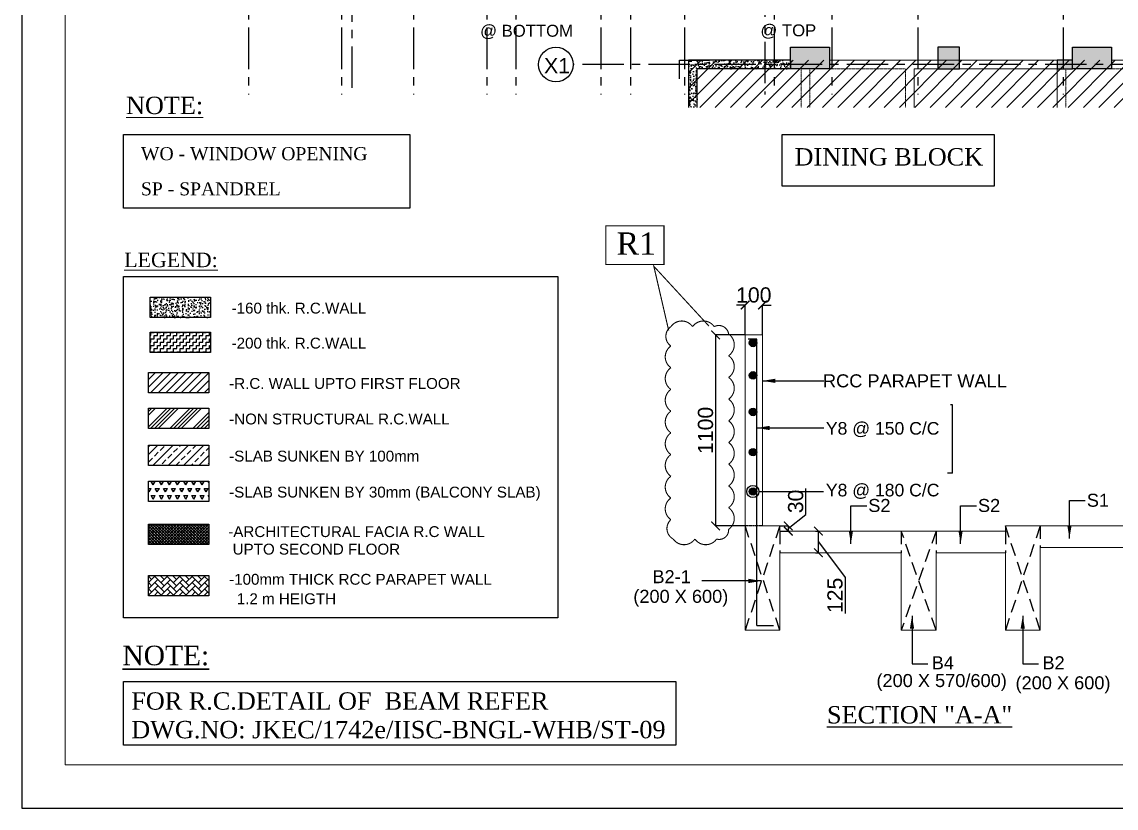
# Model space of a CAD drawing. Header units: inches. Extents: x -1898 to 127651, y -195120 to -109120.
# Drawn here: x -1898 to 23325, y -195120 to -177011 of the extents above; entities that cross this region are included whole.
import ezdxf

# ---------------------------------------------------------------- set-up
doc = ezdxf.new("R2010")
doc.units = ezdxf.units.IN
doc.header["$MEASUREMENT"] = 0
doc.linetypes.add('CENTER', pattern=[50.8, 31.75, -6.35, 6.35, -6.35])
doc.linetypes.add('Hidden', pattern=[3, 2, -1])
for name, color, linetype in [('1', 8, 'Continuous'), ('1 SHEET', 7, 'Continuous'), ('160 R.C. WALL HAT', 8, 'Continuous'), ('160 R.C.WALL', 6, 'Continuous'), ('2', 5, 'Continuous'), ('4', 4, 'Continuous'), ('5', 2, 'Continuous'), ('ARROW', 5, 'Continuous'), ('BAL. PARAPET WALL', 4, 'Continuous'), ('BEAM TEXT', 4, 'Continuous'), ('DIM', 251, 'Continuous'), ('GRID', 8, 'CENTER'), ('GRID CIR', 5, 'Continuous'), ('GRID TEXT', 4, 'Continuous'), ('HATCH-Wall', 251, 'Continuous'), ('JKEC COL', 6, 'Continuous'), ('JKEC COL HAT', 2, 'Continuous'), ('NON S.WALL HATCH', 8, 'Continuous'), ('NON STRUC R.C.WALL', 6, 'Continuous'), ('NON.STRUC.R.C.WALLS', 1, 'Continuous'), ('NONSTRUC. WALL', 4, 'Continuous'), ('SHEAR WALL', 6, 'Continuous'), ('SHEARWALL HATCH', 8, 'Continuous'), ('SUNKEN', 8, 'Continuous'), ('TITLE-4', 4, 'Continuous')]:
    doc.layers.add(name, color=color, linetype=linetype)
for name, color, linetype, lineweight in [('B TXT', 4, 'Continuous', 0), ('BEAMS', 3, 'Continuous', 0), ('JKEC COLHAT', 2, 'Continuous', 20), ('SLAB G.F TXT', 3, 'Continuous', 0), ('SLAB REIN', 31, 'Continuous', 0), ('text', 4, 'Continuous', 30), ('TEXT1', 3, 'Continuous', 20)]:
    doc.layers.add(name, color=color, linetype=linetype, lineweight=lineweight)
doc.styles.add('1-GROUND FLOOR$0$SANSSERIF', font='sanss___.ttf')
doc.styles.add('T200', font='sanss___.ttf', dxfattribs={"height": 275})
doc.styles.add('T300', font='sanss___.ttf', dxfattribs={"height": 350})
doc.styles.add('T400', font='romantic.ttf')
doc.dimstyles.new('SCALE 25', dxfattribs={"dimtxt": 500, "dimasz": 200, "dimexe": 6, "dimexo": 0, "dimgap": 50, "dimtad": 1, "dimdec": 0, "dimlfac": 0.25, "dimrnd": 5, "dimzin": 3, "dimdsep": 46, "dimtxsty": 'T300', "dimblk": 'ARCHTICK', "dimcen": 0.09, "dimclrd": 5, "dimclre": 8, "dimclrt": 1, "dimadec": 0, "dimazin": 0, "dimtfac": 1, "dimtdec": 0, "dimtix": 1, "dimtofl": 0, "dimtmove": 2, "dimatfit": 3, "dimfxl": 1, "dimtolj": 1, "dimtzin": 0, "dimlwd": -1, "dimlwe": -1, "dimarcsym": 0})
doc.dimstyles.new('T 200', dxfattribs={"dimtxt": 275, "dimasz": 150, "dimexe": 1, "dimexo": 0, "dimgap": 50, "dimtad": 1, "dimdec": 0, "dimrnd": 5, "dimdsep": 46, "dimtxsty": 'T200', "dimblk": 'ARCHTICK', "dimcen": 2.5, "dimdle": 1, "dimclrd": 5, "dimclre": 253, "dimclrt": 1, "dimadec": 0, "dimazin": 0, "dimtfac": 1, "dimtdec": 0, "dimtmove": 2, "dimatfit": 3, "dimfxl": 0, "dimarcsym": 0})

# ---------------------------------------------------------------- blocks, each defined once
blk = doc.blocks.new('A$C2EF61270')
at = {"layer": '1'}
h = blk.add_hatch(dxfattribs=at)
h.set_pattern_fill('AR-CONC', color=256)
h.set_pattern_definition([(50, (0, -5600), (182.1847, -15.939), [19.05, -209.55]), (355, (0, -5600), (-35.2434, 191.057), [15.24, -167.6406]), (100.4514, (15.18, -5601.33), (146.941, 175.118), [16.19, -178.09]), (46.184, (0, -5549.2), (271.079, -42.042), [28.575, -314.325]), (96.6356, (22.6, -5552.7), (237.404, 247.426), [24.285, -267.136]), (351.184, (0, -5549.2), (237.404, 247.426), [22.86, -251.46]), (21, (25.4, -5561.9), (151.6144, -102.2652), [19.05, -209.55]), (326, (25.4, -5561.9), (61.802, 184.188), [15.24, -167.64]), (71.4514, (38.03, -5570.42), (213.4164, 81.923), [16.19, -178.09]), (37.5, (0, -5600), (3.0886, 84.55504), [0, -165.608, 0, -170.18, 0, -168.275]), (7.5, (0, -5600), (66.8197, 100.1806), [0, -97.028, 0, -161.798, 0, -64.135]), (327.5, (-56.64, -5600), (135.5906, -5.72874), [0, -63.5, 0, -198.12, 0, -262.89]), (317.5, (-82.04, -5600), (148.1292, 25.4265), [0, -82.55, 0, -131.572, 0, -186.69])])
h.paths.add_polyline_path([(0, -1086), (200, -1086), (200, -200), (2352, -200), (2352, 0), (0, 0)])
h = blk.add_hatch(dxfattribs=at)
h.set_pattern_fill('ANSI31', color=256, scale=2000)
h.set_pattern_definition([(45, (0, -1085.52), (-176.7767, 176.7767), [])])
h.paths.add_polyline_path([(0, 0), (63301, 0), (63301, -1086), (0, -1086)])
at = {"layer": 'JKEC COL HAT', "linetype": 'Continuous', "ltscale": 100}
h = blk.add_hatch(color=256, dxfattribs=at)
h.dxf.hatch_style = 1
h.paths.add_polyline_path([(2352, 300), (3252, 300), (3252, -200), (2352, -200)])
h = blk.add_hatch(color=256, dxfattribs=at)
h.dxf.hatch_style = 1
h.paths.add_polyline_path([(5751, -200), (6251, -200), (6251, 300), (5751, 300)])
h = blk.add_hatch(color=256, dxfattribs=at)
h.dxf.hatch_style = 1
h.paths.add_polyline_path([(8851, 300), (9751, 300), (9751, -200), (8851, -200)])
h = blk.add_hatch(color=256, dxfattribs=at)
h.dxf.hatch_style = 1
h.paths.add_polyline_path([(8501, -200), (8851, -200), (8851, 0), (8501, 0)])
at = {"layer": 'BEAMS', "color": 4, "linetype": 'Continuous', "ltscale": 0.01}
for p, q in [((3252, 0), (8501, 0)), ((5201, -200), (8501, -200)), ((5201, -1086), (5201, -200)), ((8501, -1086), (8501, -200)), ((9751, 0), (63001, 0))]:
    blk.add_line(p, q, dxfattribs=at)
at = {"layer": 'BEAMS', "linetype": 'Hidden', "ltscale": 0.01}
for p, q in [((2600, -1086), (2600, -200)), ((2800, -1086), (2800, -200)), ((3252, -200), (5001, -200)), ((5001, -1086), (5001, -200)), ((8701, -1086), (8701, -200)), ((9751, -200), (45400, -200))]:
    blk.add_line(p, q, dxfattribs=at)
at = {"layer": 'GRID', "ltscale": 30}
blk.add_line((64039, -100), (-2655, -100), dxfattribs=at)
at = {"layer": 'GRID CIR'}
blk.add_circle((-3055, -100), 400, dxfattribs=at)
at = {"layer": 'JKEC COL'}
for points in [[(2352, 300), (3252, 300), (3252, -200), (2352, -200)], [(5751, -200), (6251, -200), (6251, 300), (5751, 300)], [(8851, 300), (9751, 300), (9751, -200), (8851, -200)], [(8501, -200), (8851, -200), (8851, 0), (8501, 0)]]:
    blk.add_lwpolyline(points, close=True, dxfattribs=at)
at = {"layer": 'SHEAR WALL'}
for p, q in [((2352, 0), (0, 0)), ((0, 0), (0, -1086)), ((2352, 0), (2352, -200)), ((2352, -200), (200, -200)), ((200, -1086), (200, -200))]:
    blk.add_line(p, q, dxfattribs=at)
at = {"layer": 'GRID TEXT', "style": 'T300'}
blk.add_text('X1', height=350, dxfattribs=at).set_placement((-3329, -300))
blk = doc.blocks.new('_ARCHTICK')
at = {"color": 0, "linetype": 'ByBlock', "const_width": 0.15}
blk.add_lwpolyline([(-0.5, -0.5), (0.5, 0.5)], dxfattribs=at)
blk = doc.blocks.new('*D800')
at = {"layer": 'Defpoints', "color": 0}
for p in [(16393, -188740, -3), (16463, -188740), (16393, -189240, -3)]:
    blk.add_point(p, dxfattribs=at)
at = {"layer": 'DIM', "color": 8}
for p, q in [((16393, -188740), (16469, -188740)), ((16393, -189240), (16469, -189240))]:
    blk.add_line(p, q, dxfattribs=at)
at = {"layer": 'DIM', "color": 5}
for p, q in [((16463, -189240), (16463, -188740)), ((16463, -188990), (17077, -189805)), ((17077, -189805), (17077, -190637))]:
    blk.add_line(p, q, dxfattribs=at)
at = {"layer": 'DIM', "color": 5, "xscale": 200, "yscale": 200, "zscale": 200}
for p, rotation in [((16463, -188740), 90), ((16463, -189240), 270)]:
    blk.add_blockref('_ARCHTICK', p, dxfattribs=dict(at, rotation=rotation))
at = {"layer": 'DIM', "color": 1, "insert": (16846, -190221), "char_height": 350, "attachment_point": 5, "rotation": 90, "style": 'T300'}
blk.add_mtext('\\A1;125', dxfattribs=at)
blk = doc.blocks.new('*D801')
at = {"layer": 'Defpoints', "color": 0}
for p in [(15173, -183532), (14773, -184220, -3), (15173, -184220, -3)]:
    blk.add_point(p, dxfattribs=at)
at = {"layer": 'DIM', "color": 5}
for p, q in [((14773, -183532), (14573, -183532)), ((15173, -183532), (15373, -183532))]:
    blk.add_line(p, q, dxfattribs=at)
at = {"layer": 'DIM', "color": 8}
for p, q in [((14773, -184220), (14773, -183526)), ((15173, -184220), (15173, -183526))]:
    blk.add_line(p, q, dxfattribs=at)
at = {"layer": 'DIM', "color": 5, "xscale": 200, "yscale": 200, "zscale": 200}
blk.add_blockref('_ARCHTICK', (14773, -183532), dxfattribs=at)
at = {"layer": 'DIM', "color": 5, "xscale": 200, "yscale": 200, "zscale": 200, "rotation": 180}
blk.add_blockref('_ARCHTICK', (15173, -183532), dxfattribs=at)
at = {"layer": 'DIM', "color": 1, "insert": (14973, -183302), "char_height": 350, "attachment_point": 5, "style": 'T300'}
blk.add_mtext('\\A1;100', dxfattribs=at)
blk = doc.blocks.new('*D802')
at = {"layer": 'Defpoints', "color": 0}
for p in [(14773, -184220, -3), (14092, -188620), (14773, -188620, -3)]:
    blk.add_point(p, dxfattribs=at)
at = {"layer": 'DIM', "color": 8}
for p, q in [((14773, -184220), (14086, -184220)), ((14773, -188620), (14086, -188620))]:
    blk.add_line(p, q, dxfattribs=at)
at = {"layer": 'DIM', "color": 5}
blk.add_line((14092, -184220), (14092, -188620), dxfattribs=at)
at = {"layer": 'DIM', "color": 5, "xscale": 200, "yscale": 200, "zscale": 200}
for p, rotation in [((14092, -184220), 90), ((14092, -188620), 270)]:
    blk.add_blockref('_ARCHTICK', p, dxfattribs=dict(at, rotation=rotation))
at = {"layer": 'DIM', "color": 1, "insert": (13861, -186420), "char_height": 350, "attachment_point": 5, "rotation": 90, "style": 'T300'}
blk.add_mtext('\\A1;1100', dxfattribs=at)
blk = doc.blocks.new('ROD')
at = {"layer": '5'}
h = blk.add_hatch(color=256, dxfattribs=at)
edge = h.paths.add_edge_path()
edge.add_arc((0, 0), 135, 0, 360)
at = {"layer": '5', "color": 6}
blk.add_circle((0, 0), 135, dxfattribs=at)
blk = doc.blocks.new('A$C7FF54E45')
at = {"layer": '5', "xscale": 0.7999999998137355, "yscale": 0.7999999998137355, "zscale": 0.7999999998137355}
blk.add_blockref('ROD', (91, 91), dxfattribs=at)
blk = doc.blocks.new('A$C260D6B89')
at = {"layer": '5', "linetype": 'Continuous', "ltscale": 0.01}
for p, q in [((0, 0), (-100, 0)), ((0, -3498), (0, 0)), ((0, -3498), (-247, -3498))]:
    blk.add_line(p, q, dxfattribs=at)
blk = doc.blocks.new('*D803')
at = {"layer": 'Defpoints', "color": 0}
for p in [(15573, -188620, -3), (15573, -188740, -3), (15767, -188740)]:
    blk.add_point(p, dxfattribs=at)
at = {"layer": 'DIM', "color": 5}
for p, q in [((16169, -188354), (16169, -187759)), ((15767, -188680), (16169, -188354)), ((15767, -188620), (15767, -188740))]:
    blk.add_line(p, q, dxfattribs=at)
at = {"layer": 'DIM', "color": 8}
for p, q in [((15573, -188620), (15773, -188620)), ((15573, -188740), (15773, -188740))]:
    blk.add_line(p, q, dxfattribs=at)
at = {"layer": 'DIM', "color": 5, "xscale": 200, "yscale": 200, "zscale": 200}
for p, rotation in [((15767, -188620), 90), ((15767, -188740), 270)]:
    blk.add_blockref('_ARCHTICK', p, dxfattribs=dict(at, rotation=rotation))
at = {"layer": 'DIM', "color": 1, "insert": (15939, -188057), "char_height": 350, "attachment_point": 5, "rotation": 90, "style": 'T300'}
blk.add_mtext('\\A1;30', dxfattribs=at)

msp = doc.modelspace()

# ---------------------------------------------------------------- hatches: boundary and pattern name
at = {"layer": '160 R.C. WALL HAT'}
h = msp.add_hatch(dxfattribs=at)
h.set_pattern_fill('AR-CONC', color=256, scale=25)
h.set_pattern_definition([(50, (2342234.4, -271284.64), (179.315046, -15.688034), [18.75, -206.25]), (355, (2342234.4, -271284.64), (-34.687833, 188.048033), [15, -165]), (100.4514445, (2342249.35, -271285.95), (144.627212, 172.359998), [15.935048, -175.285528]), (46.1842, (2342234.4, -271234.64), (266.810333, -41.37982), [28.125, -309.375]), (96.635635, (2342256.64, -271238.1), (233.665486, 243.52965), [23.902586, -262.92844]), (351.184164, (2342234.4, -271234.64), (233.665486, 243.52965), [22.5, -247.5]), (21, (2342259.4, -271247.14), (149.226763, -100.654723), [18.75, -206.25]), (326, (2342259.4, -271247.14), (60.828833, 181.287511), [15, -165]), (71.451445, (2342271.84, -271255.53), (210.055594, 80.632788), [15.935047, -175.285528]), (37.5, (2342234.404, -271284.64), (3.0399638, 83.2234635), [0, -163, 0, -167.5, 0, -165.625]), (7.5, (2342234.4, -271284.64), (65.7673844, 98.602928), [0, -95.5, 0, -159.25, 0, -63.125]), (327.5, (2342178.654, -271284.64), (133.455609, -5.638718), [0, -62.5, 0, -195, 0, -258.75]), (317.5, (2342153.65, -271284.64), (145.7965423, 25.0262456), [0, -81.25, 0, -129.5, 0, -183.75])])
h.paths.add_polyline_path([(1055, -183353.2), (2447, -183353.2), (2447, -183821.3), (1055, -183821.3)])
at = {"layer": '2'}
h = msp.add_hatch(dxfattribs=at)
h.set_pattern_fill('ZIGZAG', color=256, scale=600, style=0)
h.set_pattern_definition([(0, (-4025.65, -31762.1), (75, 75), [75, -75]), (90, (-3950.65, -31762.1), (-75, 75), [75, -75])])
h.paths.add_polyline_path([(1055, -184159.8), (2447, -184159.8), (2447, -184627.9), (1055, -184627.9)])
at = {"layer": 'BAL. PARAPET WALL'}
h = msp.add_hatch(dxfattribs=at)
h.set_pattern_fill('AR-HBONE', color=256, style=0)
h.set_pattern_definition([(45, (184074.8, -12189.66), (1e-14, 143.684098), [304.8, -101.6]), (135, (184146.65, -12117.82), (1e-14, 143.684098), [304.8, -101.6])])
h.paths.add_polyline_path([(1019.4, -189763.8), (2411.5, -189763.8), (2411.5, -190231.9), (1019.4, -190231.9)])
at = {"layer": 'NON S.WALL HATCH'}
h = msp.add_hatch(dxfattribs=at)
h.set_pattern_fill('SACNCR', color=256, scale=20)
h.set_pattern_definition([(45, (-70284.215, -137890.697), (-33.67596, 33.67596), []), (45, (-70250.54, -137890.697), (-33.67596, 33.67596), [0, -47.625])])
h.paths.add_polyline_path([(1019.4, -188577.5), (2411.5, -188577.5), (2411.5, -189045.6), (1019.4, -189045.6)])
at = {"layer": 'NON STRUC R.C.WALL'}
h = msp.add_hatch(dxfattribs=at)
h.set_pattern_fill('ANSI34', color=1, scale=500)
h.set_pattern_definition([(45, (2353379.67, -275084.77), (-265.16504, 265.16504), []), (45, (2353468.06, -275084.77), (-265.16504, 265.16504), []), (45, (2353556.45, -275084.77), (-265.16504, 265.16504), []), (45, (2353644.84, -275084.77), (-265.16504, 265.16504), [])])
h.paths.add_polyline_path([(1019.4, -185907.3), (2411.5, -185907.3), (2411.5, -186375.3), (1019.4, -186375.3)])
at = {"layer": 'SHEARWALL HATCH'}
h = msp.add_hatch(dxfattribs=at)
h.set_pattern_fill('ANSI31', color=5, scale=1000)
h.set_pattern_definition([(45, (2345934.4, -270484.64), (-88.3883476, 88.3883476), [])])
h.paths.add_polyline_path([(1019.4, -185089), (2411.5, -185089), (2411.5, -185557.1), (1019.4, -185557.1)])
at = {"layer": 'SUNKEN'}
h = msp.add_hatch(dxfattribs=at)
h.set_pattern_fill('ANSI33', color=256, scale=1000)
h.set_pattern_definition([(45, (2361656.7, -299089.26), (-176.776695, 176.776695), []), (45, (2361833.49, -299089.26), (-176.776695, 176.776695), [125, -62.5])])
h.paths.add_polyline_path([(1019.4, -186761.6), (2411.5, -186761.6), (2411.5, -187229.7), (1019.4, -187229.7)])
h = msp.add_hatch(dxfattribs=at)
h.set_pattern_fill('TRIANG', color=256, scale=500)
h.set_pattern_definition([(60, (2297817.25, -375062.24), (-93.75, 162.379763), [93.75, -93.75]), (120, (2297817.25, -375062.24), (-187.5, 1e-07), [93.75, -93.75]), (0, (2297770.38, -374981.05), (93.75, 162.379763), [93.75, -93.75])])
h.paths.add_polyline_path([(1019.4, -187590.4), (2411.5, -187590.4), (2411.5, -188058.5), (1019.4, -188058.5)])

# ---------------------------------------------------------------- linework, layer by layer
at = {"layer": '1', "linetype": 'Hidden', "ltscale": 150}
for p, q in [((15573.1, -191019.6, -3.5), (14773.1, -188619.6, -3.5)), ((15573.1, -188619.6, -3.5), (14773.1, -191019.6, -3.5)), ((21573.1, -191019.6, -3.5), (20773.1, -188619.6, -3.5)), ((21573.1, -188619.6, -3.5), (20773.1, -191019.6, -3.5)), ((21573.1, -188619.6, -6.9), (21573.1, -189119.6, -6.9)), ((15573.1, -188739.6, -3.5), (15573.1, -189239.6, -3.5)), ((19173.1, -191019.6, -3.5), (18373.1, -188739.6, -3.5)), ((19173.1, -188739.6, -3.5), (18373.1, -191019.6, -3.5)), ((18373.1, -188739.6, -6.9), (18373.1, -189239.6, -6.9)), ((19173.1, -188739.6, -6.9), (19173.1, -189239.6, -6.9)), ((20773.1, -188739.6, -6.9), (20773.1, -189239.6, -6.9))]:
    msp.add_line(p, q, dxfattribs=at)
at = {"layer": '1', "linetype": 'Hidden', "ltscale": 0.01}
msp.add_line((15173.1, -188619.6, -3.5), (14773.1, -188619.6), dxfattribs=at)
msp.add_line((15173.1, -188619.6, -3.5), (14773.1, -188619.6), dxfattribs=at)
at = {"layer": '2', "color": 1}
for points in [[(444.2, -179604.5), (7042.9, -179604.5), (7042.9, -181305), (444.2, -181305)], [(15627.7, -179600.7), (20513.9, -179600.7), (20513.9, -180797.5), (15627.7, -180797.5)], [(444.2, -192202.9), (13174.2, -192202.9), (13174.2, -193672.7), (444.2, -193672.7)]]:
    msp.add_lwpolyline(points, close=True, dxfattribs=at)
at = {"layer": '2'}
msp.add_lwpolyline([(444.2, -182871.7), (10453.9, -182871.7), (10453.9, -190737.5), (444.2, -190737.5)], close=True, dxfattribs=at)
at = {"layer": '2', "elevation": -3.5}
msp.add_lwpolyline([(15091.3, -187827), (16580, -187827)], dxfattribs=at)
at = {"layer": '2'}
msp.add_circle((14950.7, -187827, -3.5), 140.7, dxfattribs=at)
at = {"layer": '4', "color": 1, "ltscale": 0.2}
for points in [[(1019.4, -186761.6), (2411.5, -186761.6), (2411.5, -187229.7), (1019.4, -187229.7)], [(1019.4, -187590.4), (2411.5, -187590.4), (2411.5, -188058.5), (1019.4, -188058.5)]]:
    msp.add_lwpolyline(points, close=True, dxfattribs=at)
at = {"layer": '5', "linetype": 'Continuous', "ltscale": 0.01}
for p, q in [((15040.8, -184319.6, -3.5), (14840.8, -184319.6, -3.5)), ((15040.8, -190914.7, -3.5), (15040.8, -184319.6, -3.5)), ((15040.8, -190914.7, -3.5), (15423.5, -190914.7, -3.5))]:
    msp.add_line(p, q, dxfattribs=at)
at = {"layer": '5', "const_width": 25}
msp.add_lwpolyline([(11564.7, -181705.9), (12903.7, -181705.9), (12903.7, -182599.5), (11564.7, -182599.5)], close=True, dxfattribs=at)
msp.add_lwpolyline([(13010.9, -184117.9), (12668.8, -182639.5), (13942.2, -184021.1)], dxfattribs=at)
msp.add_lwpolyline([(13061.9, -184030.4, -0.5205671), (13561.9, -184030.4, -0.5205671), (14061.9, -184030.4, -0.5205671), (14392.7, -184199.6, -0.5205671), (14392.7, -184699.6, -0.5205671), (14392.7, -185199.6, -0.5205671), (14392.7, -185699.6, -0.5205671), (14392.7, -186199.6, -0.5205671), (14392.7, -186699.6, -0.5205671), (14392.7, -187199.6, -0.5205671), (14392.7, -187699.6, -0.5205671), (14392.7, -188199.6, -0.5205671), (14392.7, -188699.6, -0.5205671), (14115.8, -188922.8, -0.5205671), (13615.8, -188922.8, -0.5205671), (13115.8, -188922.8, -0.5205671), (13061.9, -188476.7, -0.5205671), (13061.9, -187976.7, -0.5205671), (13061.9, -187476.7, -0.5205671), (13061.9, -186976.7, -0.5205671), (13061.9, -186476.7, -0.5205671), (13061.9, -185976.7, -0.5205671), (13061.9, -185476.7, -0.5205671), (13061.9, -184976.7, -0.5205671), (13061.9, -184476.7, -0.5205671)], format="xyb", close=True, dxfattribs=at)
at = {"layer": 'BAL. PARAPET WALL'}
msp.add_lwpolyline([(1019.4, -189763.8), (2411.5, -189763.8), (2411.5, -190231.9), (1019.4, -190231.9)], close=True, dxfattribs=at)
at = {"layer": 'BEAMS', "color": 4, "linetype": 'Continuous', "ltscale": 0.01}
for p, q in [((21573.1, -188619.6, -3.5), (23530.2, -188619.6, -3.5)), ((18373.1, -188739.6, -3.5), (15573.1, -188739.6, -3.5)), ((19173.1, -188739.6, -3.5), (20773.1, -188739.6, -3.5)), ((21573.1, -189119.6, -3.5), (23530.2, -189119.6, -3.5)), ((18373.1, -189239.6, -3.5), (15573.1, -189239.6, -3.5)), ((19173.1, -189239.6, -3.5), (20773.1, -189239.6, -3.5))]:
    msp.add_line(p, q, dxfattribs=at)
at = {"layer": 'BEAMS', "color": 4, "linetype": 'Continuous', "ltscale": 0.01, "elevation": -3.5}
for points in [[(14773.1, -188619.6), (14773.1, -184219.6), (15173.1, -184219.6), (15173.1, -188619.6)], [(15573.1, -189239.6), (15573.1, -191019.6), (14773.1, -191019.6), (14773.1, -188619.6)], [(15173.1, -188619.6), (15573.1, -188619.6), (15573.1, -188739.6)], [(20773.1, -188739.6), (20773.1, -188619.6), (21573.1, -188619.6)], [(18373.1, -188739.6), (19173.1, -188739.6)], [(21573.1, -189119.6), (21573.1, -191019.6), (20773.1, -191019.6), (20773.1, -189239.6)], [(19173.1, -189239.6), (19173.1, -191019.6), (18373.1, -191019.6), (18373.1, -189239.6)]]:
    msp.add_lwpolyline(points, dxfattribs=at)
at = {"layer": 'Defpoints', "ltscale": 0.2}
msp.add_lwpolyline([(-1898.4, -195120.3), (120101.6, -195120.3), (120101.6, -109120.3), (-1898.4, -109120.3)], close=True, dxfattribs=at)
at = {"layer": 'GRID', "ltscale": 30}
for p, q in [((3327.4, -146663.3, 14.7), (3327.4, -178683.9, 14.7)), ((5472.4, -146663.3, 14.7), (5472.4, -178683.9, 14.7)), ((7127.4, -146663.3, 14.7), (7127.4, -178683.9, 14.7)), ((8822.4, -146663.3, 14.7), (8822.4, -178683.9, 14.7)), ((9487.4, -146663.3, 14.7), (9487.4, -178683.9, 14.7)), ((11447.4, -146663.3, 14.7), (11447.4, -178683.9, 14.7)), ((12132.4, -146663.3, 14.7), (12132.4, -178683.9, 14.7)), ((13372.6, -146663.3, 14.7), (13372.6, -178683.9, 14.7)), ((15442.4, -146663.3, 14.7), (15442.4, -178683.9, 14.7)), ((16772.4, -146663.3, 14.7), (16772.4, -178683.9, 14.7)), ((18752.4, -146663.3, 14.7), (18752.4, -178683.9, 14.7)), ((22102.4, -146663.3, 14.7), (22102.4, -178683.9, 14.7)), ((15227.4, -146988.2, 14.7), (15227.4, -178683.9, 14.7)), ((5707.4, -147097.6, 14.7), (5707.4, -178683.9, 14.7))]:
    msp.add_line(p, q, dxfattribs=at)
at = {"layer": 'HATCH-Wall', "color": 3, "elevation": 14.7}
msp.add_lwpolyline([(13257.2, -178318.8), (13257.2, -177893.5), (13950.1, -177893.5)], dxfattribs=at)
at = {"layer": 'JKEC COLHAT', "ltscale": 0.2}
msp.add_lwpolyline([(-898.4, -194120.3), (119101.6, -194120.3), (119101.6, -110120.3), (-898.4, -110120.3)], close=True, dxfattribs=at)
at = {"layer": 'NON.STRUC.R.C.WALLS'}
msp.add_lwpolyline([(1019.4, -185907.3), (2411.5, -185907.3), (2411.5, -186375.3), (1019.4, -186375.3)], close=True, dxfattribs=at)
at = {"layer": 'NONSTRUC. WALL'}
msp.add_lwpolyline([(1019.4, -188577.5), (2411.5, -188577.5), (2411.5, -189045.6), (1019.4, -189045.6)], close=True, dxfattribs=at)
at = {"layer": 'SHEAR WALL'}
for points in [[(1055, -183353.2), (2447, -183353.2), (2447, -183821.3), (1055, -183821.3)], [(1055, -184159.8), (2447, -184159.8), (2447, -184627.9), (1055, -184627.9)], [(1019.4, -185089), (2411.5, -185089), (2411.5, -185557.1), (1019.4, -185557.1)]]:
    msp.add_lwpolyline(points, close=True, dxfattribs=at)

# ---------------------------------------------------------------- block references
at = {"layer": '160 R.C.WALL'}
msp.add_blockref('A$C2EF61270', (13467.2, -177893.5, 14.7), dxfattribs=at)
at = {"layer": 'DIM', "color": 1}
for name, p, xscale, yscale, zscale in [('A$C7FF54E45', (14881.9, -184478.6, -3.5), 0.8000000000029104, 0.8000000000029104, 0.8000000000029104), ('A$C7FF54E45', (14881.9, -185225.7, -3.5), 0.8000000000029104, 0.8000000000029104, 0.8000000000029104), ('A$C260D6B89', (19550.7, -185833.7), 0.4500000001862645, 0.4500000001862645, 0.4500000001862645), ('A$C7FF54E45', (14881.9, -186068.5, -3.5), 0.8000000000029104, 0.8000000000029104, 0.8000000000029104), ('A$C7FF54E45', (14881.9, -186993.9, -3.5), 0.8000000000029104, 0.8000000000029104, 0.8000000000029104), ('A$C7FF54E45', (14881.9, -187899.6, -3.5), 0.8000000000029104, 0.8000000000029104, 0.8000000000029104)]:
    msp.add_blockref(name, p, dxfattribs=dict(at, xscale=xscale, yscale=yscale, zscale=zscale))

# ---------------------------------------------------------------- texts
at = {"layer": '1 SHEET', "color": 4, "ltscale": 7, "style": 'T400'}
msp.add_text('DINING BLOCK', height=400, dxfattribs=at).set_placement((15912.6, -180318.6))
at = {"layer": 'B TXT', "style": 'T400'}
msp.add_text('R1', height=514.29, dxfattribs=at).set_placement((11810.2, -182373.9))
at = {"layer": 'BEAM TEXT', "style": 'T300'}
for s, p in [('B2-1', (12636.2, -189939.8)), ('B4', (19074.6, -191923.5)), ('B2', (21627.1, -191923.5))]:
    msp.add_text(s, height=300, dxfattribs=at).set_placement(p)
at = {"layer": 'BEAM TEXT', "color": 6, "style": 'T300'}
for s, p in [('(200 X 600)', (12195.4, -190392.3)), ('(200 X 570/600)', (17800.4, -192332)), ('(200 X 600)', (21006.4, -192384.2))]:
    msp.add_text(s, height=300, dxfattribs=at).set_placement(p)
at = {"layer": 'SLAB G.F TXT', "style": 'T300'}
for s, p in [('RCC PARAPET WALL', (16567.7, -185428.5)), ('S1', (22649.4, -188179.2, -3.5)), ('S2', (17611.7, -188299.2)), ('S2', (20140.4, -188299.2))]:
    msp.add_text(s, height=300, dxfattribs=at).set_placement(p)
at = {"layer": 'SLAB REIN', "color": 30, "style": 'T200'}
for s, p in [('@ BOTTOM', (8664.4, -177351.9)), ('@ TOP', (15125.7, -177342.5))]:
    msp.add_text(s, height=275, dxfattribs=at).set_placement(p)
at = {"layer": 'SLAB REIN', "color": 3, "style": 'T200'}
for s, p in [('Y8 @ 150 C/C', (16634.4, -186518.1)), ('Y8 @ 180 C/C', (16634.4, -187940.2))]:
    msp.add_text(s, height=290, dxfattribs=at).set_placement(p)
at = {"layer": 'text', "color": 4, "style": 'T400'}
msp.add_text('%%UNOTE:', height=450, dxfattribs=at).set_placement((418.7, -191829.5))
at = {"layer": 'text', "color": 3, "style": 'T400'}
for s, p in [('FOR R.C.DETAIL OF  BEAM REFER', (622.5, -192853.1)), ('DWG.NO: JKEC/1742e/IISC-BNGL-WHB/ST-09', (622.5, -193512.3))]:
    msp.add_text(s, height=400, dxfattribs=at).set_placement(p)
at = {"layer": 'TEXT1', "color": 3, "style": 'T400'}
for s, height, p in [('%%UNOTE:', 400, (502.8, -179133.3)), ('%%ULEGEND:', 333.33, (462, -182660.1))]:
    msp.add_text(s, height=height, dxfattribs=at).set_placement(p)
at = {"layer": 'TEXT1'}
for s, height, style, p in [('WO - WINDOW OPENING ', 300, 'T400', (845.7, -180195.9)), ('SP - SPANDREL', 300, 'T400', (845.7, -181006)), ('-160 thk. R.C.WALL', 250, '1-GROUND FLOOR$0$SANSSERIF', (2935.8, -183728.8)), ('-200 thk. R.C.WALL', 250, '1-GROUND FLOOR$0$SANSSERIF', (2935.8, -184535.4)), ('-R.C. WALL UPTO FIRST FLOOR ', 250, '1-GROUND FLOOR$0$SANSSERIF', (2878.9, -185464.5)), ('-NON STRUCTURAL R.C.WALL', 250, '1-GROUND FLOOR$0$SANSSERIF', (2878.9, -186282.8)), ('-SLAB SUNKEN BY 100mm', 250, '1-GROUND FLOOR$0$SANSSERIF', (2878.9, -187137.2)), ('-SLAB SUNKEN BY 30mm (BALCONY SLAB)', 250, '1-GROUND FLOOR$0$SANSSERIF', (2878.9, -187966)), ('-ARCHITECTURAL FACIA R.C WALL', 250, '1-GROUND FLOOR$0$SANSSERIF', (2858.7, -188877.1)), ('UPTO SECOND FLOOR', 250, '1-GROUND FLOOR$0$SANSSERIF', (2959.9, -189280.7)), ('-100mm THICK RCC PARAPET WALL', 250, '1-GROUND FLOOR$0$SANSSERIF', (2878.9, -189975)), ('1.2 m HEIGTH', 250, '1-GROUND FLOOR$0$SANSSERIF', (3055.1, -190423))]:
    msp.add_text(s, height=height, dxfattribs=dict(at, style=style)).set_placement(p)
at = {"layer": 'TITLE-4', "color": 4, "ltscale": 7, "style": 'T400'}
msp.add_text('%%USECTION "A-A"', height=400, dxfattribs=at).set_placement((16660.2, -193171.3))

# ---------------------------------------------------------------- dimensions: what is measured, and where the dimension line sits
at = {"layer": 'DIM'}
for base, p2, angle, picture, middle in [((15173.1, -183532.4), (15173.1, -184219.6, -3.5), 180, '*D801', (14973.1, -183302.1)), ((14091.5, -188619.6), (14773.1, -188619.6, -3.5), 90, '*D802', (13861.2, -186419.6))]:
    dim = msp.add_linear_dim(base=base, p1=(14773.1, -184219.6, -3.5), p2=p2, angle=angle, dimstyle='SCALE 25', override={"dimpost": '\\X', "dimtmove": 0}, dxfattribs=at)
    dim.commit()
    dim.dimension.update_dxf_attribs({"geometry": picture, "text_midpoint": middle})
for base, p1, p2, picture, middle in [((15767.1, -188739.6), (15573.1, -188619.6, -3.5), (15573.1, -188739.6, -3.5), '*D803', (16169.1, -188304.2)), ((16463.3, -188739.6), (16392.9, -189239.6, -3.5), (16392.9, -188739.6, -3.5), '*D800', (17076.6, -189855.4))]:
    dim = msp.add_linear_dim(base=base, p1=p1, p2=p2, angle=90, dimstyle='SCALE 25', override={"dimpost": '\\X', "dimtmove": 1}, dxfattribs=at)
    dim.commit()
    dim.dimension.update_dxf_attribs({"geometry": picture, "text_midpoint": middle, "dimtype": 160})

# ---------------------------------------------------------------- leaders
at = {"layer": 'ARROW', "color": 2}
for points, override in [([(15173.1, -185278.7, -3.5), (16586, -185278.7, -3.5)], {"dimasz": 300, "dimtad": 0, "dimrnd": 5, "dimarcsym": 2}), ([(15040.8, -186364.1, -3.5), (16586, -186364.1, -3.5)], {"dimasz": 300, "dimtad": 0, "dimrnd": 5, "dimarcsym": 2}), ([(17211.2, -189030.8), (17211.2, -188154), (17577.2, -188154)], {"dimasz": 300, "dimgap": 50, "dimtad": 0, "dimrnd": 5, "dimarcsym": 2}), ([(19739.9, -189030.8), (19739.9, -188154), (20106, -188154)], {"dimasz": 300, "dimgap": 50, "dimtad": 0, "dimrnd": 5, "dimarcsym": 2}), ([(22248.9, -188910.8, -3.5), (22248.9, -188034, -3.5), (22614.9, -188034, -3.5)], {"dimasz": 300, "dimgap": 50, "dimtad": 0, "dimrnd": 5, "dimarcsym": 2}), ([(15150.3, -189887.9, -3.5), (13772.3, -189887.9, -3.5)], {"dimasz": 300, "dimtad": 0, "dimrnd": 5, "dimarcsym": 2}), ([(18620.7, -190688.9, -3.5), (18620.7, -191796.1, -3.5), (18986.7, -191796.1, -3.5)], {"dimasz": 300, "dimgap": 50, "dimtad": 0, "dimrnd": 5, "dimarcsym": 2}), ([(21173.1, -190688.9, -3.5), (21173.1, -191796.1, -3.5), (21539.1, -191796.1, -3.5)], {"dimasz": 300, "dimgap": 50, "dimtad": 0, "dimrnd": 5, "dimarcsym": 2})]:
    msp.add_leader(points, dimstyle='T 200', override=override, dxfattribs=at)

doc.saveas('drawing.dxf')
